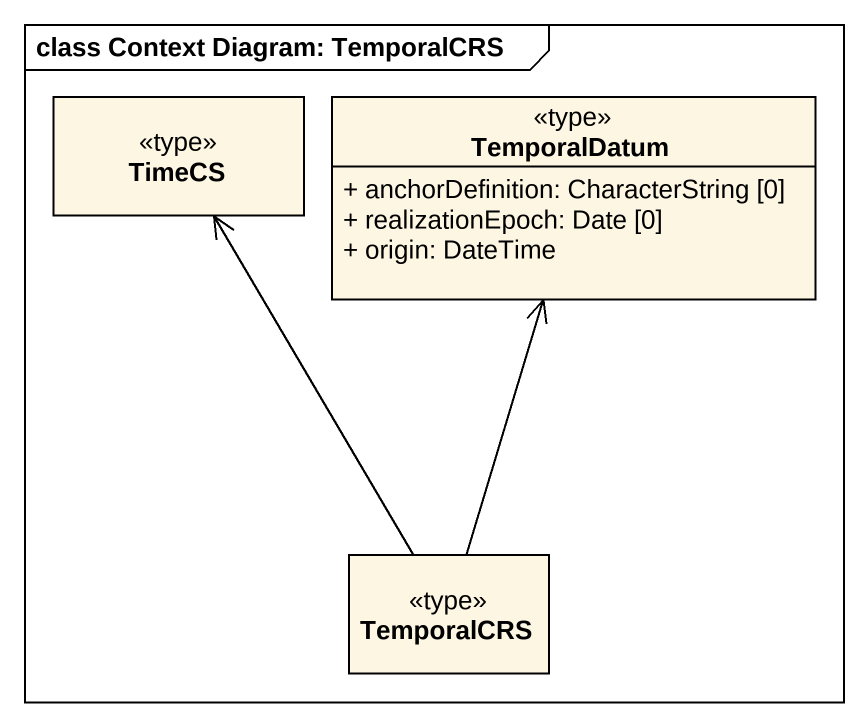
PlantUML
@startuml
mainframe class Context Diagram: TemporalCRS
hide circle
hide empty members
skinparam classAttributeIconSize 0
class TimeCS <<type>>
class TemporalDatum <<type>> {
  + anchorDefinition: CharacterString [0]
  + realizationEpoch: Date [0]
  + origin: DateTime
}
class TemporalCRS <<type>>
TemporalCRS -up-> TimeCS
TemporalCRS -up-> TemporalDatum
@enduml
